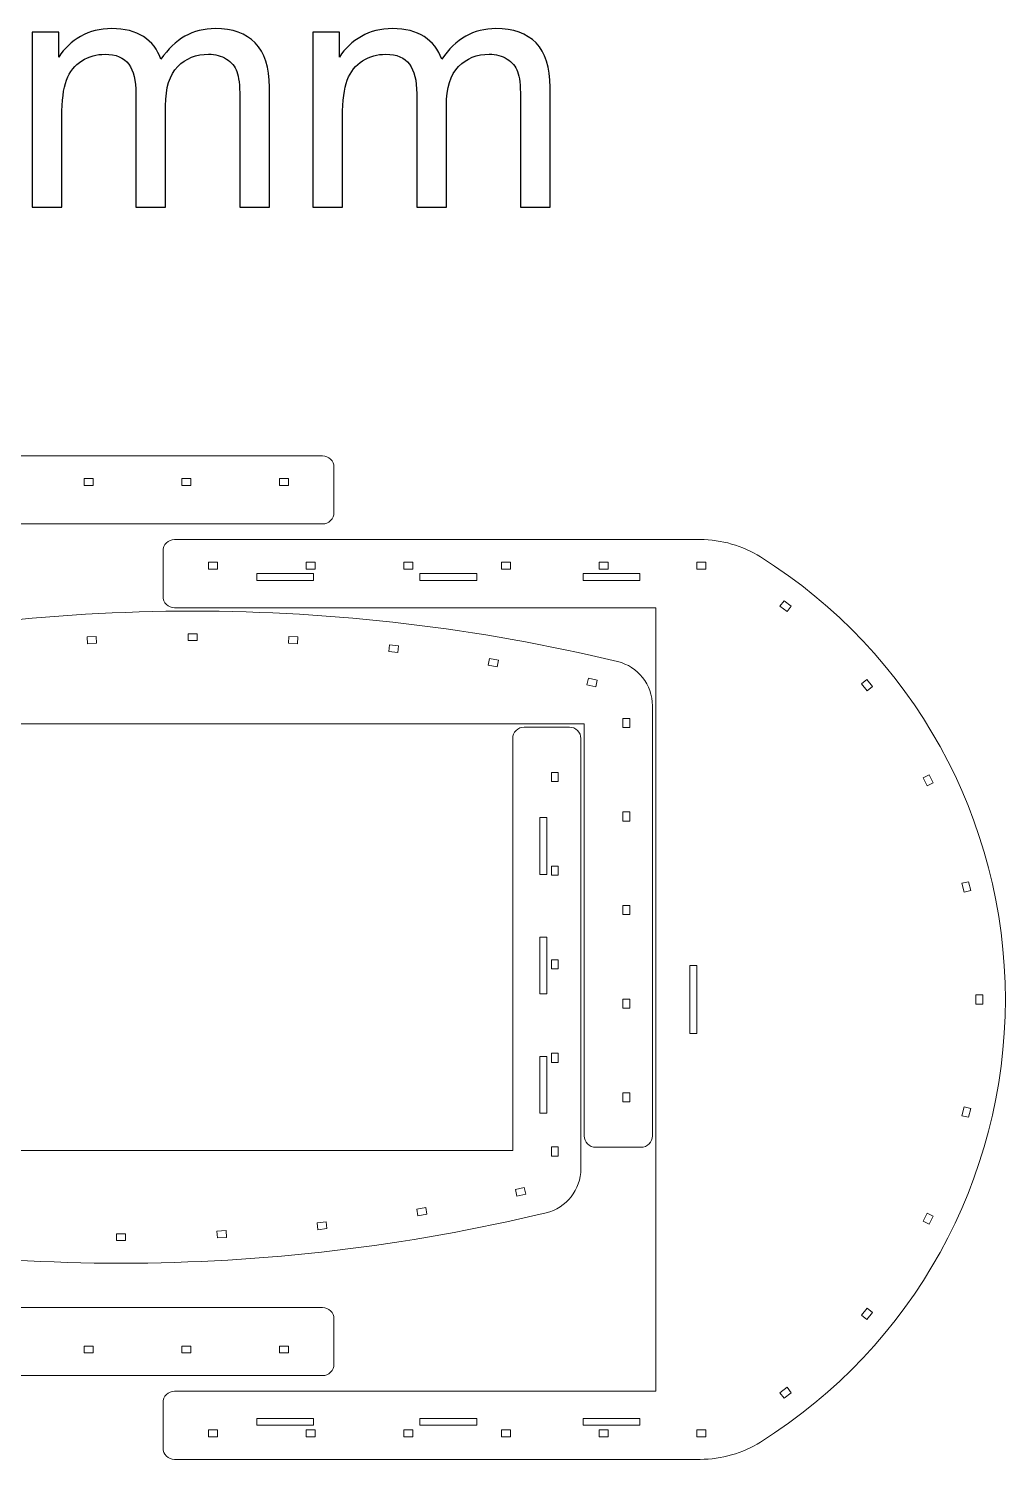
# Model space of a CAD drawing. Header units: millimetres. Extents: x -2923 to 2923, y -1165 to 1165.
# Drawn here: x 2063 to 2923, y -679 to 581 of the extents above; entities that cross this region are included whole.
import ezdxf

# ---------------------------------------------------------------- set-up
doc = ezdxf.new("R2010")
doc.units = ezdxf.units.MM
doc.header["$MEASUREMENT"] = 0
doc.layers.add('Camada 1', color=7, linetype='Continuous')

msp = doc.modelspace()

# ---------------------------------------------------------------- linework, layer by layer
at = {"layer": 'Camada 1', "color": 250}
for points in [[(2066.3474, 423.664), (2066.3474, 423.664), (2066.3474, 577.711), (2066.3474, 577.711), (2066.3474, 577.711), (2066.3474, 577.711), (2089.7958, 577.711), (2089.7958, 577.711), (2089.7958, 577.711), (2089.7958, 577.711), (2089.7958, 555.9445), (2089.7958, 555.9445), (2089.7958, 555.9445), (2094.5943, 563.4639), (2101.0253, 569.5486), (2109.0393, 574.0997), (2109.0393, 574.0997), (2117.0533, 578.7004), (2126.1556, 580.9759), (2136.3957, 580.9759), (2136.3957, 580.9759), (2147.7736, 580.9759), (2157.1233, 578.6014), (2164.3953, 573.9019), (2164.3953, 573.9019), (2171.6672, 569.1528), (2176.812, 562.5734), (2179.7802, 554.0647), (2179.7802, 554.0647), (2192.0485, 572.022), (2207.9281, 580.9759), (2227.5179, 580.9759), (2227.5179, 580.9759), (2242.8534, 580.9759), (2254.6765, 576.7711), (2262.8884, 568.3118), (2262.8884, 568.3118), (2271.1497, 559.8526), (2275.3051, 546.8422), (2275.3051, 529.2807), (2275.3051, 529.2807), (2275.3051, 529.2807), (2275.3051, 423.664), (2275.3051, 423.664), (2275.3051, 423.664), (2275.3051, 423.664), (2249.1854, 423.664), (2249.1854, 423.664), (2249.1854, 423.664), (2249.1854, 423.664), (2249.1854, 520.6236), (2249.1854, 520.6236), (2249.1854, 520.6236), (2249.1854, 531.0121), (2248.295, 538.5314), (2246.613, 543.132), (2246.613, 543.132), (2244.9311, 547.7327), (2241.864, 551.3934), (2237.3623, 554.2131), (2237.3623, 554.2131), (2232.9101, 557.0329), (2227.6663, 558.418), (2221.6806, 558.418), (2221.6806, 558.418), (2210.7974, 558.418), (2201.794, 554.8068), (2194.6209, 547.6337), (2194.6209, 547.6337), (2187.4479, 540.4112), (2183.8861, 528.8849), (2183.8861, 513.0548), (2183.8861, 513.0548), (2183.8861, 513.0548), (2183.8861, 423.664), (2183.8861, 423.664), (2183.8861, 423.664), (2183.8861, 423.664), (2157.7664, 423.664), (2157.7664, 423.664), (2157.7664, 423.664), (2157.7664, 423.664), (2157.7664, 523.6412), (2157.7664, 523.6412), (2157.7664, 523.6412), (2157.7664, 535.217), (2155.6392, 543.9235), (2151.3849, 549.7114), (2151.3849, 549.7114), (2147.1305, 555.4993), (2140.1554, 558.418), (2130.5089, 558.418), (2130.5089, 558.418), (2123.1875, 558.418), (2116.4102, 556.4887), (2110.1771, 552.6301), (2110.1771, 552.6301), (2103.944, 548.7715), (2099.4423, 543.132), (2096.6225, 535.6622), (2096.6225, 535.6622), (2093.8522, 528.2418), (2092.4671, 517.507), (2092.4671, 503.5072), (2092.4671, 503.5072), (2092.4671, 503.5072), (2092.4671, 423.664), (2092.4671, 423.664), (2092.4671, 423.664), (2092.4671, 423.664), (2066.3474, 423.664), (2066.3474, 423.664)], [(2313.5943, 423.664), (2313.5943, 423.664), (2313.5943, 577.711), (2313.5943, 577.711), (2313.5943, 577.711), (2313.5943, 577.711), (2337.0427, 577.711), (2337.0427, 577.711), (2337.0427, 577.711), (2337.0427, 577.711), (2337.0427, 555.9445), (2337.0427, 555.9445), (2337.0427, 555.9445), (2341.8412, 563.4639), (2348.2722, 569.5486), (2356.2862, 574.0997), (2356.2862, 574.0997), (2364.3002, 578.7004), (2373.4025, 580.9759), (2383.6426, 580.9759), (2383.6426, 580.9759), (2395.0205, 580.9759), (2404.3702, 578.6014), (2411.6422, 573.9019), (2411.6422, 573.9019), (2418.9141, 569.1528), (2424.0589, 562.5734), (2427.0271, 554.0647), (2427.0271, 554.0647), (2439.2954, 572.022), (2455.175, 580.9759), (2474.7648, 580.9759), (2474.7648, 580.9759), (2490.1003, 580.9759), (2501.9234, 576.7711), (2510.1353, 568.3118), (2510.1353, 568.3118), (2518.3966, 559.8526), (2522.552, 546.8422), (2522.552, 529.2807), (2522.552, 529.2807), (2522.552, 529.2807), (2522.552, 423.664), (2522.552, 423.664), (2522.552, 423.664), (2522.552, 423.664), (2496.4323, 423.664), (2496.4323, 423.664), (2496.4323, 423.664), (2496.4323, 423.664), (2496.4323, 520.6236), (2496.4323, 520.6236), (2496.4323, 520.6236), (2496.4323, 531.0121), (2495.5419, 538.5314), (2493.8599, 543.132), (2493.8599, 543.132), (2492.178, 547.7327), (2489.1109, 551.3934), (2484.6092, 554.2131), (2484.6092, 554.2131), (2480.157, 557.0329), (2474.9132, 558.418), (2468.9275, 558.418), (2468.9275, 558.418), (2458.0443, 558.418), (2449.0409, 554.8068), (2441.8678, 547.6337), (2441.8678, 547.6337), (2434.6948, 540.4112), (2431.133, 528.8849), (2431.133, 513.0548), (2431.133, 513.0548), (2431.133, 513.0548), (2431.133, 423.664), (2431.133, 423.664), (2431.133, 423.664), (2431.133, 423.664), (2405.0133, 423.664), (2405.0133, 423.664), (2405.0133, 423.664), (2405.0133, 423.664), (2405.0133, 523.6412), (2405.0133, 523.6412), (2405.0133, 523.6412), (2405.0133, 535.217), (2402.8861, 543.9235), (2398.6318, 549.7114), (2398.6318, 549.7114), (2394.3774, 555.4993), (2387.4023, 558.418), (2377.7558, 558.418), (2377.7558, 558.418), (2370.4344, 558.418), (2363.6571, 556.4887), (2357.424, 552.6301), (2357.424, 552.6301), (2351.1909, 548.7715), (2346.6892, 543.132), (2343.8694, 535.6622), (2343.8694, 535.6622), (2341.0991, 528.2418), (2339.714, 517.507), (2339.714, 503.5072), (2339.714, 503.5072), (2339.714, 503.5072), (2339.714, 423.664), (2339.714, 423.664), (2339.714, 423.664), (2339.714, 423.664), (2313.5943, 423.664), (2313.5943, 423.664)]]:
    msp.add_open_spline(points, degree=3, knots=[0, 0, 0, 0, 0.034482759, 0.034482759, 0.034482759, 0.034482759, 0.068965517, 0.068965517, 0.068965517, 0.068965517, 0.103448276, 0.103448276, 0.103448276, 0.103448276, 0.137931034, 0.137931034, 0.137931034, 0.137931034, 0.172413793, 0.172413793, 0.172413793, 0.172413793, 0.206896552, 0.206896552, 0.206896552, 0.206896552, 0.24137931, 0.24137931, 0.24137931, 0.24137931, 0.275862069, 0.275862069, 0.275862069, 0.275862069, 0.310344828, 0.310344828, 0.310344828, 0.310344828, 0.344827586, 0.344827586, 0.344827586, 0.344827586, 0.379310345, 0.379310345, 0.379310345, 0.379310345, 0.413793103, 0.413793103, 0.413793103, 0.413793103, 0.448275862, 0.448275862, 0.448275862, 0.448275862, 0.482758621, 0.482758621, 0.482758621, 0.482758621, 0.517241379, 0.517241379, 0.517241379, 0.517241379, 0.551724138, 0.551724138, 0.551724138, 0.551724138, 0.586206897, 0.586206897, 0.586206897, 0.586206897, 0.620689655, 0.620689655, 0.620689655, 0.620689655, 0.655172414, 0.655172414, 0.655172414, 0.655172414, 0.689655172, 0.689655172, 0.689655172, 0.689655172, 0.724137931, 0.724137931, 0.724137931, 0.724137931, 0.75862069, 0.75862069, 0.75862069, 0.75862069, 0.793103448, 0.793103448, 0.793103448, 0.793103448, 0.827586207, 0.827586207, 0.827586207, 0.827586207, 0.862068966, 0.862068966, 0.862068966, 0.862068966, 0.896551724, 0.896551724, 0.896551724, 0.896551724, 0.931034483, 0.931034483, 0.931034483, 0.931034483, 1, 1, 1, 1], dxfattribs=at)
at = {"layer": 'Camada 1', "color": 30, "lineweight": 9}
for points, knots in [([(1859.0436, -545.2437), (1851.5269, -545.2437), (1844.1623, -543.1257), (1837.7931, -539.132), (1837.7931, -539.132), (1721.1237, -465.9752), (1650.2891, -337.9502), (1650.2895, -200.2426), (1650.2895, -200.2426), (1650.2898, -62.5351), (1721.1251, 65.4895), (1837.794, 138.6451), (1837.794, 138.6451), (1844.1623, 142.6382), (1851.5269, 144.7562), (1859.0436, 144.7562), (1859.0436, 144.7562), (1859.0436, 144.7562), (2322.1724, 144.7562), (2322.1724, 144.7562), (2322.1724, 144.7562), (2324.8246, 144.7562), (2327.3681, 145.8098), (2329.2435, 147.6851), (2329.2435, 147.6851), (2331.1189, 149.5605), (2332.1724, 152.104), (2332.1724, 154.7562), (2332.1724, 154.7562), (2332.1724, 154.7562), (2332.1724, 194.7562), (2332.1724, 194.7562), (2332.1724, 194.7562), (2332.1724, 197.4084), (2331.1189, 199.9519), (2329.2435, 201.8273), (2329.2435, 201.8273), (2327.3681, 203.7026), (2324.8246, 204.7562), (2322.1724, 204.7562), (2322.1724, 204.7562), (2322.1724, 204.7562), (1859.0436, 204.7562), (1859.0436, 204.7562), (1859.0436, 204.7562), (1840.2519, 204.7562), (1821.8404, 199.4613), (1805.9197, 189.4784), (1805.9197, 189.4784), (1671.7504, 105.3495), (1590.2899, -41.8788), (1590.2895, -200.2425), (1590.2895, -200.2425), (1590.2891, -358.6062), (1671.7488, -505.835), (1805.9186, -589.9652), (1805.9186, -589.9652), (1821.8404, -599.9488), (1840.2519, -605.2437), (1859.0436, -605.2437), (1859.0436, -605.2437), (1859.0436, -605.2437), (2322.1724, -605.2437), (2322.1724, -605.2437), (2322.1724, -605.2437), (2324.8246, -605.2437), (2327.3681, -604.1901), (2329.2435, -602.3148), (2329.2435, -602.3148), (2331.1189, -600.4394), (2332.1724, -597.8959), (2332.1724, -595.2437), (2332.1724, -595.2437), (2332.1724, -595.2437), (2332.1724, -555.2437), (2332.1724, -555.2437), (2332.1724, -555.2437), (2332.1724, -552.5915), (2331.1189, -550.048), (2329.2435, -548.1726), (2329.2435, -548.1726), (2327.3681, -546.2973), (2324.8246, -545.2437), (2322.1724, -545.2437), (2322.1724, -545.2437), (2322.1724, -545.2437), (1859.0436, -545.2437), (1859.0436, -545.2437)], [0, 0, 0, 0, 0.043478261, 0.043478261, 0.043478261, 0.043478261, 0.086956522, 0.086956522, 0.086956522, 0.086956522, 0.130434783, 0.130434783, 0.130434783, 0.130434783, 0.173913043, 0.173913043, 0.173913043, 0.173913043, 0.217391304, 0.217391304, 0.217391304, 0.217391304, 0.260869565, 0.260869565, 0.260869565, 0.260869565, 0.304347826, 0.304347826, 0.304347826, 0.304347826, 0.347826087, 0.347826087, 0.347826087, 0.347826087, 0.391304348, 0.391304348, 0.391304348, 0.391304348, 0.434782609, 0.434782609, 0.434782609, 0.434782609, 0.47826087, 0.47826087, 0.47826087, 0.47826087, 0.52173913, 0.52173913, 0.52173913, 0.52173913, 0.565217391, 0.565217391, 0.565217391, 0.565217391, 0.608695652, 0.608695652, 0.608695652, 0.608695652, 0.652173913, 0.652173913, 0.652173913, 0.652173913, 0.695652174, 0.695652174, 0.695652174, 0.695652174, 0.739130435, 0.739130435, 0.739130435, 0.739130435, 0.782608696, 0.782608696, 0.782608696, 0.782608696, 0.826086957, 0.826086957, 0.826086957, 0.826086957, 0.869565217, 0.869565217, 0.869565217, 0.869565217, 0.913043478, 0.913043478, 0.913043478, 0.913043478, 1, 1, 1, 1]), ([(2112.1724, 178.7562), (2112.1724, 178.7562), (2112.1724, 184.7562), (2112.1724, 184.7562), (2112.1724, 184.7562), (2112.1724, 184.7562), (2120.1724, 184.7562), (2120.1724, 184.7562), (2120.1724, 184.7562), (2120.1724, 184.7562), (2120.1724, 178.7562), (2120.1724, 178.7562), (2120.1724, 178.7562), (2120.1724, 178.7562), (2112.1724, 178.7562), (2112.1724, 178.7562)], [0, 0, 0, 0, 0.2, 0.2, 0.2, 0.2, 0.4, 0.4, 0.4, 0.4, 0.6, 0.6, 0.6, 0.6, 1, 1, 1, 1]), ([(2198.1724, 178.7562), (2198.1724, 178.7562), (2198.1724, 184.7562), (2198.1724, 184.7562), (2198.1724, 184.7562), (2198.1724, 184.7562), (2206.1724, 184.7562), (2206.1724, 184.7562), (2206.1724, 184.7562), (2206.1724, 184.7562), (2206.1724, 178.7562), (2206.1724, 178.7562), (2206.1724, 178.7562), (2206.1724, 178.7562), (2198.1724, 178.7562), (2198.1724, 178.7562)], [0, 0, 0, 0, 0.2, 0.2, 0.2, 0.2, 0.4, 0.4, 0.4, 0.4, 0.6, 0.6, 0.6, 0.6, 1, 1, 1, 1]), ([(2284.1724, 178.7562), (2284.1724, 178.7562), (2284.1724, 184.7562), (2284.1724, 184.7562), (2284.1724, 184.7562), (2284.1724, 184.7562), (2292.1724, 184.7562), (2292.1724, 184.7562), (2292.1724, 184.7562), (2292.1724, 184.7562), (2292.1724, 178.7562), (2292.1724, 178.7562), (2292.1724, 178.7562), (2292.1724, 178.7562), (2284.1724, 178.7562), (2284.1724, 178.7562)], [0, 0, 0, 0, 0.2, 0.2, 0.2, 0.2, 0.4, 0.4, 0.4, 0.4, 0.6, 0.6, 0.6, 0.6, 1, 1, 1, 1]), ([(2191.5993, -679.0087), (2191.5993, -679.0087), (2654.7281, -679.0087), (2654.7281, -679.0087), (2654.7281, -679.0087), (2673.5198, -679.0087), (2691.9313, -673.7138), (2707.852, -663.7309), (2707.852, -663.7309), (2842.0213, -579.602), (2923.4818, -432.3737), (2923.4822, -274.01), (2923.4822, -274.01), (2923.4826, -115.6463), (2842.0229, 31.5825), (2707.853, 115.7127), (2707.853, 115.7127), (2691.9313, 125.6963), (2673.5198, 130.9912), (2654.7281, 130.9912), (2654.7281, 130.9912), (2654.7281, 130.9912), (2191.5993, 130.9912), (2191.5993, 130.9912), (2191.5993, 130.9912), (2188.9471, 130.9912), (2186.4036, 129.9376), (2184.5282, 128.0623), (2184.5282, 128.0623), (2182.6528, 126.1869), (2181.5993, 123.6434), (2181.5993, 120.9912), (2181.5993, 120.9912), (2181.5993, 120.9912), (2181.5993, 80.9912), (2181.5993, 80.9912), (2181.5993, 80.9912), (2181.5993, 78.339), (2182.6528, 75.7955), (2184.5282, 73.9201), (2184.5282, 73.9201), (2186.4036, 72.0448), (2188.9471, 70.9912), (2191.5993, 70.9912), (2191.5993, 70.9912), (2191.5993, 70.9912), (2615.5992, 70.9912), (2615.5992, 70.9912), (2615.5992, 70.9912), (2615.5992, 70.9912), (2615.5992, -619.0087), (2615.5992, -619.0087), (2615.5992, -619.0087), (2615.5992, -619.0087), (2191.5993, -619.0087), (2191.5993, -619.0087), (2191.5993, -619.0087), (2188.9471, -619.0087), (2186.4036, -620.0623), (2184.5282, -621.9376), (2184.5282, -621.9376), (2182.6528, -623.813), (2181.5993, -626.3565), (2181.5993, -629.0087), (2181.5993, -629.0087), (2181.5993, -629.0087), (2181.5993, -669.0087), (2181.5993, -669.0087), (2181.5993, -669.0087), (2181.5993, -671.6609), (2182.6528, -674.2044), (2184.5282, -676.0798), (2184.5282, -676.0798), (2186.4036, -677.9551), (2188.9471, -679.0087), (2191.5993, -679.0087)], [0, 0, 0, 0, 0.05, 0.05, 0.05, 0.05, 0.1, 0.1, 0.1, 0.1, 0.15, 0.15, 0.15, 0.15, 0.2, 0.2, 0.2, 0.2, 0.25, 0.25, 0.25, 0.25, 0.3, 0.3, 0.3, 0.3, 0.35, 0.35, 0.35, 0.35, 0.4, 0.4, 0.4, 0.4, 0.45, 0.45, 0.45, 0.45, 0.5, 0.5, 0.5, 0.5, 0.55, 0.55, 0.55, 0.55, 0.6, 0.6, 0.6, 0.6, 0.65, 0.65, 0.65, 0.65, 0.7, 0.7, 0.7, 0.7, 0.75, 0.75, 0.75, 0.75, 0.8, 0.8, 0.8, 0.8, 0.85, 0.85, 0.85, 0.85, 0.9, 0.9, 0.9, 0.9, 1, 1, 1, 1]), ([(2229.5993, 104.9912), (2229.5993, 104.9912), (2221.5993, 104.9912), (2221.5993, 104.9912), (2221.5993, 104.9912), (2221.5993, 104.9912), (2221.5993, 110.9912), (2221.5993, 110.9912), (2221.5993, 110.9912), (2221.5993, 110.9912), (2229.5993, 110.9912), (2229.5993, 110.9912), (2229.5993, 110.9912), (2229.5993, 110.9912), (2229.5993, 104.9912), (2229.5993, 104.9912)], [0, 0, 0, 0, 0.2, 0.2, 0.2, 0.2, 0.4, 0.4, 0.4, 0.4, 0.6, 0.6, 0.6, 0.6, 1, 1, 1, 1]), ([(2314.2376, 94.9912), (2314.2376, 94.9912), (2264.2376, 94.9912), (2264.2376, 94.9912), (2264.2376, 94.9912), (2264.2376, 94.9912), (2264.2376, 100.9912), (2264.2376, 100.9912), (2264.2376, 100.9912), (2264.2376, 100.9912), (2314.2376, 100.9912), (2314.2376, 100.9912), (2314.2376, 100.9912), (2314.2376, 100.9912), (2314.2376, 94.9912), (2314.2376, 94.9912)], [0, 0, 0, 0, 0.2, 0.2, 0.2, 0.2, 0.4, 0.4, 0.4, 0.4, 0.6, 0.6, 0.6, 0.6, 1, 1, 1, 1]), ([(2315.5993, 104.9912), (2315.5993, 104.9912), (2307.5993, 104.9912), (2307.5993, 104.9912), (2307.5993, 104.9912), (2307.5993, 104.9912), (2307.5993, 110.9912), (2307.5993, 110.9912), (2307.5993, 110.9912), (2307.5993, 110.9912), (2315.5993, 110.9912), (2315.5993, 110.9912), (2315.5993, 110.9912), (2315.5993, 110.9912), (2315.5993, 104.9912), (2315.5993, 104.9912)], [0, 0, 0, 0, 0.2, 0.2, 0.2, 0.2, 0.4, 0.4, 0.4, 0.4, 0.6, 0.6, 0.6, 0.6, 1, 1, 1, 1]), ([(2401.5993, 104.9912), (2401.5993, 104.9912), (2393.5993, 104.9912), (2393.5993, 104.9912), (2393.5993, 104.9912), (2393.5993, 104.9912), (2393.5993, 110.9912), (2393.5993, 110.9912), (2393.5993, 110.9912), (2393.5993, 110.9912), (2401.5993, 110.9912), (2401.5993, 110.9912), (2401.5993, 110.9912), (2401.5993, 110.9912), (2401.5993, 104.9912), (2401.5993, 104.9912)], [0, 0, 0, 0, 0.2, 0.2, 0.2, 0.2, 0.4, 0.4, 0.4, 0.4, 0.6, 0.6, 0.6, 0.6, 1, 1, 1, 1]), ([(2457.9184, 94.9912), (2457.9184, 94.9912), (2407.9184, 94.9912), (2407.9184, 94.9912), (2407.9184, 94.9912), (2407.9184, 94.9912), (2407.9184, 100.9912), (2407.9184, 100.9912), (2407.9184, 100.9912), (2407.9184, 100.9912), (2457.9184, 100.9912), (2457.9184, 100.9912), (2457.9184, 100.9912), (2457.9184, 100.9912), (2457.9184, 94.9912), (2457.9184, 94.9912)], [0, 0, 0, 0, 0.2, 0.2, 0.2, 0.2, 0.4, 0.4, 0.4, 0.4, 0.6, 0.6, 0.6, 0.6, 1, 1, 1, 1]), ([(2487.5993, 104.9912), (2487.5993, 104.9912), (2479.5993, 104.9912), (2479.5993, 104.9912), (2479.5993, 104.9912), (2479.5993, 104.9912), (2479.5993, 110.9912), (2479.5993, 110.9912), (2479.5993, 110.9912), (2479.5993, 110.9912), (2487.5993, 110.9912), (2487.5993, 110.9912), (2487.5993, 110.9912), (2487.5993, 110.9912), (2487.5993, 104.9912), (2487.5993, 104.9912)], [0, 0, 0, 0, 0.2, 0.2, 0.2, 0.2, 0.4, 0.4, 0.4, 0.4, 0.6, 0.6, 0.6, 0.6, 1, 1, 1, 1]), ([(2601.5992, 94.9912), (2601.5992, 94.9912), (2551.5993, 94.9912), (2551.5993, 94.9912), (2551.5993, 94.9912), (2551.5993, 94.9912), (2551.5993, 100.9912), (2551.5993, 100.9912), (2551.5993, 100.9912), (2551.5993, 100.9912), (2601.5992, 100.9912), (2601.5992, 100.9912), (2601.5992, 100.9912), (2601.5992, 100.9912), (2601.5992, 94.9912), (2601.5992, 94.9912)], [0, 0, 0, 0, 0.2, 0.2, 0.2, 0.2, 0.4, 0.4, 0.4, 0.4, 0.6, 0.6, 0.6, 0.6, 1, 1, 1, 1]), ([(2573.5993, 104.9912), (2573.5993, 104.9912), (2565.5993, 104.9912), (2565.5993, 104.9912), (2565.5993, 104.9912), (2565.5993, 104.9912), (2565.5993, 110.9912), (2565.5993, 110.9912), (2565.5993, 110.9912), (2565.5993, 110.9912), (2573.5993, 110.9912), (2573.5993, 110.9912), (2573.5993, 110.9912), (2573.5993, 110.9912), (2573.5993, 104.9912), (2573.5993, 104.9912)], [0, 0, 0, 0, 0.2, 0.2, 0.2, 0.2, 0.4, 0.4, 0.4, 0.4, 0.6, 0.6, 0.6, 0.6, 1, 1, 1, 1]), ([(2659.5992, 104.9912), (2659.5992, 104.9912), (2651.5992, 104.9912), (2651.5992, 104.9912), (2651.5992, 104.9912), (2651.5992, 104.9912), (2651.5992, 110.9912), (2651.5992, 110.9912), (2651.5992, 110.9912), (2651.5992, 110.9912), (2659.5992, 110.9912), (2659.5992, 110.9912), (2659.5992, 110.9912), (2659.5992, 110.9912), (2659.5992, 104.9912), (2659.5992, 104.9912)], [0, 0, 0, 0, 0.2, 0.2, 0.2, 0.2, 0.4, 0.4, 0.4, 0.4, 0.6, 0.6, 0.6, 0.6, 1, 1, 1, 1]), ([(2581.9582, 23.5797), (2335.898, 82.7951), (2079.3004, 82.7951), (1833.2402, 23.5797), (1833.2402, 23.5797), (1815.2672, 19.2544), (1802.5993, 3.1763), (1802.5992, -15.31), (1802.5992, -15.31), (1802.5992, -15.31), (1802.5992, -394.115), (1802.5992, -394.115), (1802.5992, -394.115), (1802.5992, -396.7672), (1803.6528, -399.3107), (1805.5281, -401.1861), (1805.5281, -401.1861), (1807.4035, -403.0615), (1809.947, -404.115), (1812.5992, -404.115), (1812.5992, -404.115), (1812.5992, -404.115), (1852.5992, -404.115), (1852.5992, -404.115), (1852.5992, -404.115), (1855.2514, -404.115), (1857.7949, -403.0615), (1859.6703, -401.1861), (1859.6703, -401.1861), (1861.5456, -399.3107), (1862.5992, -396.7672), (1862.5992, -394.115), (1862.5992, -394.115), (1862.5992, -394.115), (1862.5992, -31.1507), (1862.5992, -31.1507), (1862.5992, -31.1507), (1862.5992, -31.1507), (2552.5992, -31.1507), (2552.5992, -31.1507), (2552.5992, -31.1507), (2552.5992, -31.1507), (2552.5992, -394.115), (2552.5992, -394.115), (2552.5992, -394.115), (2552.5992, -396.7672), (2553.6528, -399.3107), (2555.5281, -401.1861), (2555.5281, -401.1861), (2557.4035, -403.0615), (2559.947, -404.115), (2562.5992, -404.115), (2562.5992, -404.115), (2562.5992, -404.115), (2602.5992, -404.115), (2602.5992, -404.115), (2602.5992, -404.115), (2605.2514, -404.115), (2607.7949, -403.0615), (2609.6703, -401.1861), (2609.6703, -401.1861), (2611.5456, -399.3107), (2612.5992, -396.7672), (2612.5992, -394.115), (2612.5992, -394.115), (2612.5992, -394.115), (2612.5992, -15.31), (2612.5992, -15.31), (2612.5992, -15.31), (2612.5992, 3.1762), (2599.9313, 19.2544), (2581.9582, 23.5797)], [0, 0, 0, 0, 0.052631579, 0.052631579, 0.052631579, 0.052631579, 0.105263158, 0.105263158, 0.105263158, 0.105263158, 0.157894737, 0.157894737, 0.157894737, 0.157894737, 0.210526316, 0.210526316, 0.210526316, 0.210526316, 0.263157895, 0.263157895, 0.263157895, 0.263157895, 0.315789474, 0.315789474, 0.315789474, 0.315789474, 0.368421053, 0.368421053, 0.368421053, 0.368421053, 0.421052632, 0.421052632, 0.421052632, 0.421052632, 0.473684211, 0.473684211, 0.473684211, 0.473684211, 0.526315789, 0.526315789, 0.526315789, 0.526315789, 0.578947368, 0.578947368, 0.578947368, 0.578947368, 0.631578947, 0.631578947, 0.631578947, 0.631578947, 0.684210526, 0.684210526, 0.684210526, 0.684210526, 0.736842105, 0.736842105, 0.736842105, 0.736842105, 0.789473684, 0.789473684, 0.789473684, 0.789473684, 0.842105263, 0.842105263, 0.842105263, 0.842105263, 0.894736842, 0.894736842, 0.894736842, 0.894736842, 1, 1, 1, 1]), ([(2731.2888, 67.5342), (2731.2888, 67.5342), (2724.9481, 72.4123), (2724.9481, 72.4123), (2724.9481, 72.4123), (2724.9481, 72.4123), (2728.6067, 77.1678), (2728.6067, 77.1678), (2728.6067, 77.1678), (2728.6067, 77.1678), (2734.9474, 72.2897), (2734.9474, 72.2897), (2734.9474, 72.2897), (2734.9474, 72.2897), (2731.2888, 67.5342), (2731.2888, 67.5342)], [0, 0, 0, 0, 0.2, 0.2, 0.2, 0.2, 0.4, 0.4, 0.4, 0.4, 0.6, 0.6, 0.6, 0.6, 1, 1, 1, 1]), ([(2123.0904, 39.726), (2123.0904, 39.726), (2115.1031, 39.2762), (2115.1031, 39.2762), (2115.1031, 39.2762), (2115.1031, 39.2762), (2114.7657, 45.2667), (2114.7657, 45.2667), (2114.7657, 45.2667), (2114.7657, 45.2667), (2122.753, 45.7165), (2122.753, 45.7165), (2122.753, 45.7165), (2122.753, 45.7165), (2123.0904, 39.726), (2123.0904, 39.726)], [0, 0, 0, 0, 0.2, 0.2, 0.2, 0.2, 0.4, 0.4, 0.4, 0.4, 0.6, 0.6, 0.6, 0.6, 1, 1, 1, 1]), ([(2203.5992, 41.9912), (2203.5992, 41.9912), (2203.5992, 47.9912), (2203.5992, 47.9912), (2203.5992, 47.9912), (2203.5992, 47.9912), (2211.5992, 47.9912), (2211.5992, 47.9912), (2211.5992, 47.9912), (2211.5992, 47.9912), (2211.5992, 41.9912), (2211.5992, 41.9912), (2211.5992, 41.9912), (2211.5992, 41.9912), (2203.5992, 41.9912), (2203.5992, 41.9912)], [0, 0, 0, 0, 0.2, 0.2, 0.2, 0.2, 0.4, 0.4, 0.4, 0.4, 0.6, 0.6, 0.6, 0.6, 1, 1, 1, 1]), ([(2292.108, 39.726), (2292.108, 39.726), (2292.4454, 45.7165), (2292.4454, 45.7165), (2292.4454, 45.7165), (2292.4454, 45.7165), (2300.4327, 45.2667), (2300.4327, 45.2667), (2300.4327, 45.2667), (2300.4327, 45.2667), (2300.0953, 39.2762), (2300.0953, 39.2762), (2300.0953, 39.2762), (2300.0953, 39.2762), (2292.108, 39.726), (2292.108, 39.726)], [0, 0, 0, 0, 0.2, 0.2, 0.2, 0.2, 0.4, 0.4, 0.4, 0.4, 0.6, 0.6, 0.6, 0.6, 1, 1, 1, 1]), ([(2380.3494, 32.4878), (2380.3494, 32.4878), (2381.0231, 38.4498), (2381.0231, 38.4498), (2381.0231, 38.4498), (2381.0231, 38.4498), (2388.9725, 37.5516), (2388.9725, 37.5516), (2388.9725, 37.5516), (2388.9725, 37.5516), (2388.2988, 31.5895), (2388.2988, 31.5895), (2388.2988, 31.5895), (2388.2988, 31.5895), (2380.3494, 32.4878), (2380.3494, 32.4878)], [0, 0, 0, 0, 0.2, 0.2, 0.2, 0.2, 0.4, 0.4, 0.4, 0.4, 0.6, 0.6, 0.6, 0.6, 1, 1, 1, 1]), ([(2468.0442, 20.2993), (2468.0442, 20.2993), (2469.0521, 26.2141), (2469.0521, 26.2141), (2469.0521, 26.2141), (2469.0521, 26.2141), (2476.9384, 24.8703), (2476.9384, 24.8703), (2476.9384, 24.8703), (2476.9384, 24.8703), (2475.9306, 18.9555), (2475.9306, 18.9555), (2475.9306, 18.9555), (2475.9306, 18.9555), (2468.0442, 20.2993), (2468.0442, 20.2993)], [0, 0, 0, 0, 0.2, 0.2, 0.2, 0.2, 0.4, 0.4, 0.4, 0.4, 0.6, 0.6, 0.6, 0.6, 1, 1, 1, 1]), ([(2554.915, 3.1993), (2554.915, 3.1993), (2556.2538, 9.048), (2556.2538, 9.048), (2556.2538, 9.048), (2556.2538, 9.048), (2564.0521, 7.2629), (2564.0521, 7.2629), (2564.0521, 7.2629), (2564.0521, 7.2629), (2562.7133, 1.4142), (2562.7133, 1.4142), (2562.7133, 1.4142), (2562.7133, 1.4142), (2554.915, 3.1993), (2554.915, 3.1993)], [0, 0, 0, 0, 0.2, 0.2, 0.2, 0.2, 0.4, 0.4, 0.4, 0.4, 0.6, 0.6, 0.6, 0.6, 1, 1, 1, 1]), ([(2801.7635, -2.0938), (2801.7635, -2.0938), (2796.6943, 4.095), (2796.6943, 4.095), (2796.6943, 4.095), (2796.6943, 4.095), (2801.3359, 7.897), (2801.3359, 7.897), (2801.3359, 7.897), (2801.3359, 7.897), (2806.4052, 1.7081), (2806.4052, 1.7081), (2806.4052, 1.7081), (2806.4052, 1.7081), (2801.7635, -2.0938), (2801.7635, -2.0938)], [0, 0, 0, 0, 0.2, 0.2, 0.2, 0.2, 0.4, 0.4, 0.4, 0.4, 0.6, 0.6, 0.6, 0.6, 1, 1, 1, 1]), ([(2489.5992, -407.115), (2489.5992, -407.115), (1799.5992, -407.115), (1799.5992, -407.115), (1799.5992, -407.115), (1799.5992, -407.115), (1799.5992, -44.1507), (1799.5992, -44.1507), (1799.5992, -44.1507), (1799.5992, -41.4985), (1798.5456, -38.955), (1796.6703, -37.0796), (1796.6703, -37.0796), (1794.7949, -35.2042), (1792.2514, -34.1507), (1789.5992, -34.1507), (1789.5992, -34.1507), (1789.5992, -34.1507), (1749.5992, -34.1507), (1749.5992, -34.1507), (1749.5992, -34.1507), (1746.947, -34.1507), (1744.4035, -35.2042), (1742.5281, -37.0796), (1742.5281, -37.0796), (1740.6528, -38.955), (1739.5992, -41.4985), (1739.5992, -44.1507), (1739.5992, -44.1507), (1739.5992, -44.1507), (1739.5992, -422.9557), (1739.5992, -422.9557), (1739.5992, -422.9557), (1739.5992, -441.4419), (1752.2671, -457.5201), (1770.2402, -461.8454), (1770.2402, -461.8454), (2016.3004, -521.0608), (2272.898, -521.0608), (2518.9582, -461.8454), (2518.9582, -461.8454), (2536.9312, -457.5201), (2549.5991, -441.442), (2549.5992, -422.9557), (2549.5992, -422.9557), (2549.5992, -422.9557), (2549.5992, -44.1507), (2549.5992, -44.1507), (2549.5992, -44.1507), (2549.5992, -41.4985), (2548.5456, -38.955), (2546.6703, -37.0796), (2546.6703, -37.0796), (2544.7949, -35.2042), (2542.2514, -34.1507), (2539.5992, -34.1507), (2539.5992, -34.1507), (2539.5992, -34.1507), (2499.5992, -34.1507), (2499.5992, -34.1507), (2499.5992, -34.1507), (2496.947, -34.1507), (2494.4035, -35.2042), (2492.5281, -37.0796), (2492.5281, -37.0796), (2490.6528, -38.955), (2489.5992, -41.4985), (2489.5992, -44.1507), (2489.5992, -44.1507), (2489.5992, -44.1507), (2489.5992, -407.115), (2489.5992, -407.115)], [0, 0, 0, 0, 0.052631579, 0.052631579, 0.052631579, 0.052631579, 0.105263158, 0.105263158, 0.105263158, 0.105263158, 0.157894737, 0.157894737, 0.157894737, 0.157894737, 0.210526316, 0.210526316, 0.210526316, 0.210526316, 0.263157895, 0.263157895, 0.263157895, 0.263157895, 0.315789474, 0.315789474, 0.315789474, 0.315789474, 0.368421053, 0.368421053, 0.368421053, 0.368421053, 0.421052632, 0.421052632, 0.421052632, 0.421052632, 0.473684211, 0.473684211, 0.473684211, 0.473684211, 0.526315789, 0.526315789, 0.526315789, 0.526315789, 0.578947368, 0.578947368, 0.578947368, 0.578947368, 0.631578947, 0.631578947, 0.631578947, 0.631578947, 0.684210526, 0.684210526, 0.684210526, 0.684210526, 0.736842105, 0.736842105, 0.736842105, 0.736842105, 0.789473684, 0.789473684, 0.789473684, 0.789473684, 0.842105263, 0.842105263, 0.842105263, 0.842105263, 0.894736842, 0.894736842, 0.894736842, 0.894736842, 1, 1, 1, 1]), ([(2586.5992, -26.4203), (2586.5992, -26.4203), (2592.5992, -26.4203), (2592.5992, -26.4203), (2592.5992, -26.4203), (2592.5992, -26.4203), (2592.5992, -34.4203), (2592.5992, -34.4203), (2592.5992, -34.4203), (2592.5992, -34.4203), (2586.5992, -34.4203), (2586.5992, -34.4203), (2586.5992, -34.4203), (2586.5992, -34.4203), (2586.5992, -26.4203), (2586.5992, -26.4203)], [0, 0, 0, 0, 0.2, 0.2, 0.2, 0.2, 0.4, 0.4, 0.4, 0.4, 0.6, 0.6, 0.6, 0.6, 1, 1, 1, 1]), ([(2529.5992, -82.1507), (2529.5992, -82.1507), (2523.5992, -82.1507), (2523.5992, -82.1507), (2523.5992, -82.1507), (2523.5992, -82.1507), (2523.5992, -74.1507), (2523.5992, -74.1507), (2523.5992, -74.1507), (2523.5992, -74.1507), (2529.5992, -74.1507), (2529.5992, -74.1507), (2529.5992, -74.1507), (2529.5992, -74.1507), (2529.5992, -82.1507), (2529.5992, -82.1507)], [0, 0, 0, 0, 0.2, 0.2, 0.2, 0.2, 0.4, 0.4, 0.4, 0.4, 0.6, 0.6, 0.6, 0.6, 1, 1, 1, 1]), ([(2854.6128, -85.8895), (2854.6128, -85.8895), (2851.079, -78.7123), (2851.079, -78.7123), (2851.079, -78.7123), (2851.079, -78.7123), (2856.4619, -76.0619), (2856.4619, -76.0619), (2856.4619, -76.0619), (2856.4619, -76.0619), (2859.9957, -83.2391), (2859.9957, -83.2391), (2859.9957, -83.2391), (2859.9957, -83.2391), (2854.6128, -85.8895), (2854.6128, -85.8895)], [0, 0, 0, 0, 0.2, 0.2, 0.2, 0.2, 0.4, 0.4, 0.4, 0.4, 0.6, 0.6, 0.6, 0.6, 1, 1, 1, 1]), ([(2586.5992, -108.844), (2586.5992, -108.844), (2592.5992, -108.844), (2592.5992, -108.844), (2592.5992, -108.844), (2592.5992, -108.844), (2592.5992, -116.844), (2592.5992, -116.844), (2592.5992, -116.844), (2592.5992, -116.844), (2586.5992, -116.844), (2586.5992, -116.844), (2586.5992, -116.844), (2586.5992, -116.844), (2586.5992, -108.844), (2586.5992, -108.844)], [0, 0, 0, 0, 0.2, 0.2, 0.2, 0.2, 0.4, 0.4, 0.4, 0.4, 0.6, 0.6, 0.6, 0.6, 1, 1, 1, 1]), ([(2513.5992, -163.8827), (2513.5992, -163.8827), (2513.5992, -113.8827), (2513.5992, -113.8827), (2513.5992, -113.8827), (2513.5992, -113.8827), (2519.5992, -113.8827), (2519.5992, -113.8827), (2519.5992, -113.8827), (2519.5992, -113.8827), (2519.5992, -163.8827), (2519.5992, -163.8827), (2519.5992, -163.8827), (2519.5992, -163.8827), (2513.5992, -163.8827), (2513.5992, -163.8827)], [0, 0, 0, 0, 0.2, 0.2, 0.2, 0.2, 0.4, 0.4, 0.4, 0.4, 0.6, 0.6, 0.6, 0.6, 1, 1, 1, 1]), ([(2523.5992, -164.5743), (2523.5992, -164.5743), (2523.5992, -156.5743), (2523.5992, -156.5743), (2523.5992, -156.5743), (2523.5992, -156.5743), (2529.5992, -156.5743), (2529.5992, -156.5743), (2529.5992, -156.5743), (2529.5992, -156.5743), (2529.5992, -164.5743), (2529.5992, -164.5743), (2529.5992, -164.5743), (2529.5992, -164.5743), (2523.5992, -164.5743), (2523.5992, -164.5743)], [0, 0, 0, 0, 0.2, 0.2, 0.2, 0.2, 0.4, 0.4, 0.4, 0.4, 0.6, 0.6, 0.6, 0.6, 1, 1, 1, 1]), ([(2887.083, -179.4867), (2887.083, -179.4867), (2885.2688, -171.6951), (2885.2688, -171.6951), (2885.2688, -171.6951), (2885.2688, -171.6951), (2891.1125, -170.3345), (2891.1125, -170.3345), (2891.1125, -170.3345), (2891.1125, -170.3345), (2892.9266, -178.1261), (2892.9266, -178.1261), (2892.9266, -178.1261), (2892.9266, -178.1261), (2887.083, -179.4867), (2887.083, -179.4867)], [0, 0, 0, 0, 0.2, 0.2, 0.2, 0.2, 0.4, 0.4, 0.4, 0.4, 0.6, 0.6, 0.6, 0.6, 1, 1, 1, 1]), ([(2586.5992, -191.2677), (2586.5992, -191.2677), (2592.5992, -191.2677), (2592.5992, -191.2677), (2592.5992, -191.2677), (2592.5992, -191.2677), (2592.5992, -199.2677), (2592.5992, -199.2677), (2592.5992, -199.2677), (2592.5992, -199.2677), (2586.5992, -199.2677), (2586.5992, -199.2677), (2586.5992, -199.2677), (2586.5992, -199.2677), (2586.5992, -191.2677), (2586.5992, -191.2677)], [0, 0, 0, 0, 0.2, 0.2, 0.2, 0.2, 0.4, 0.4, 0.4, 0.4, 0.6, 0.6, 0.6, 0.6, 1, 1, 1, 1]), ([(2513.5992, -269.0167), (2513.5992, -269.0167), (2513.5992, -219.0167), (2513.5992, -219.0167), (2513.5992, -219.0167), (2513.5992, -219.0167), (2519.5992, -219.0167), (2519.5992, -219.0167), (2519.5992, -219.0167), (2519.5992, -219.0167), (2519.5992, -269.0167), (2519.5992, -269.0167), (2519.5992, -269.0167), (2519.5992, -269.0167), (2513.5992, -269.0167), (2513.5992, -269.0167)], [0, 0, 0, 0, 0.2, 0.2, 0.2, 0.2, 0.4, 0.4, 0.4, 0.4, 0.6, 0.6, 0.6, 0.6, 1, 1, 1, 1]), ([(2523.5992, -246.998), (2523.5992, -246.998), (2523.5992, -238.998), (2523.5992, -238.998), (2523.5992, -238.998), (2523.5992, -238.998), (2529.5992, -238.998), (2529.5992, -238.998), (2529.5992, -238.998), (2529.5992, -238.998), (2529.5992, -246.998), (2529.5992, -246.998), (2529.5992, -246.998), (2529.5992, -246.998), (2523.5992, -246.998), (2523.5992, -246.998)], [0, 0, 0, 0, 0.2, 0.2, 0.2, 0.2, 0.4, 0.4, 0.4, 0.4, 0.6, 0.6, 0.6, 0.6, 1, 1, 1, 1]), ([(2651.5992, -304.0087), (2651.5992, -304.0087), (2645.5992, -304.0087), (2645.5992, -304.0087), (2645.5992, -304.0087), (2645.5992, -304.0087), (2645.5992, -244.0088), (2645.5992, -244.0088), (2645.5992, -244.0088), (2645.5992, -244.0088), (2651.5992, -244.0088), (2651.5992, -244.0088), (2651.5992, -244.0088), (2651.5992, -244.0088), (2651.5992, -304.0087), (2651.5992, -304.0087)], [0, 0, 0, 0, 0.2, 0.2, 0.2, 0.2, 0.4, 0.4, 0.4, 0.4, 0.6, 0.6, 0.6, 0.6, 1, 1, 1, 1]), ([(2586.5992, -273.6914), (2586.5992, -273.6914), (2592.5992, -273.6914), (2592.5992, -273.6914), (2592.5992, -273.6914), (2592.5992, -273.6914), (2592.5992, -281.6914), (2592.5992, -281.6914), (2592.5992, -281.6914), (2592.5992, -281.6914), (2586.5992, -281.6914), (2586.5992, -281.6914), (2586.5992, -281.6914), (2586.5992, -281.6914), (2586.5992, -273.6914), (2586.5992, -273.6914)], [0, 0, 0, 0, 0.2, 0.2, 0.2, 0.2, 0.4, 0.4, 0.4, 0.4, 0.6, 0.6, 0.6, 0.6, 1, 1, 1, 1]), ([(2897.4822, -278.0088), (2897.4822, -278.0088), (2897.4822, -270.0088), (2897.4822, -270.0088), (2897.4822, -270.0088), (2897.4822, -270.0088), (2903.4822, -270.0088), (2903.4822, -270.0088), (2903.4822, -270.0088), (2903.4822, -270.0088), (2903.4822, -278.0088), (2903.4822, -278.0088), (2903.4822, -278.0088), (2903.4822, -278.0088), (2897.4822, -278.0088), (2897.4822, -278.0088)], [0, 0, 0, 0, 0.2, 0.2, 0.2, 0.2, 0.4, 0.4, 0.4, 0.4, 0.6, 0.6, 0.6, 0.6, 1, 1, 1, 1]), ([(2513.5992, -374.1507), (2513.5992, -374.1507), (2513.5992, -324.1507), (2513.5992, -324.1507), (2513.5992, -324.1507), (2513.5992, -324.1507), (2519.5992, -324.1507), (2519.5992, -324.1507), (2519.5992, -324.1507), (2519.5992, -324.1507), (2519.5992, -374.1507), (2519.5992, -374.1507), (2519.5992, -374.1507), (2519.5992, -374.1507), (2513.5992, -374.1507), (2513.5992, -374.1507)], [0, 0, 0, 0, 0.2, 0.2, 0.2, 0.2, 0.4, 0.4, 0.4, 0.4, 0.6, 0.6, 0.6, 0.6, 1, 1, 1, 1]), ([(2523.5992, -329.4217), (2523.5992, -329.4217), (2523.5992, -321.4217), (2523.5992, -321.4217), (2523.5992, -321.4217), (2523.5992, -321.4217), (2529.5992, -321.4217), (2529.5992, -321.4217), (2529.5992, -321.4217), (2529.5992, -321.4217), (2529.5992, -329.4217), (2529.5992, -329.4217), (2529.5992, -329.4217), (2529.5992, -329.4217), (2523.5992, -329.4217), (2523.5992, -329.4217)], [0, 0, 0, 0, 0.2, 0.2, 0.2, 0.2, 0.4, 0.4, 0.4, 0.4, 0.6, 0.6, 0.6, 0.6, 1, 1, 1, 1]), ([(2586.5992, -356.115), (2586.5992, -356.115), (2592.5992, -356.115), (2592.5992, -356.115), (2592.5992, -356.115), (2592.5992, -356.115), (2592.5992, -364.115), (2592.5992, -364.115), (2592.5992, -364.115), (2592.5992, -364.115), (2586.5992, -364.115), (2586.5992, -364.115), (2586.5992, -364.115), (2586.5992, -364.115), (2586.5992, -356.115), (2586.5992, -356.115)], [0, 0, 0, 0, 0.2, 0.2, 0.2, 0.2, 0.4, 0.4, 0.4, 0.4, 0.6, 0.6, 0.6, 0.6, 1, 1, 1, 1]), ([(2891.1125, -377.683), (2891.1125, -377.683), (2885.2688, -376.3224), (2885.2688, -376.3224), (2885.2688, -376.3224), (2885.2688, -376.3224), (2887.083, -368.5308), (2887.083, -368.5308), (2887.083, -368.5308), (2887.083, -368.5308), (2892.9266, -369.8914), (2892.9266, -369.8914), (2892.9266, -369.8914), (2892.9266, -369.8914), (2891.1125, -377.683), (2891.1125, -377.683)], [0, 0, 0, 0, 0.2, 0.2, 0.2, 0.2, 0.4, 0.4, 0.4, 0.4, 0.6, 0.6, 0.6, 0.6, 1, 1, 1, 1]), ([(2523.5992, -411.8454), (2523.5992, -411.8454), (2523.5992, -403.8454), (2523.5992, -403.8454), (2523.5992, -403.8454), (2523.5992, -403.8454), (2529.5992, -403.8454), (2529.5992, -403.8454), (2529.5992, -403.8454), (2529.5992, -403.8454), (2529.5992, -411.8454), (2529.5992, -411.8454), (2529.5992, -411.8454), (2529.5992, -411.8454), (2523.5992, -411.8454), (2523.5992, -411.8454)], [0, 0, 0, 0, 0.2, 0.2, 0.2, 0.2, 0.4, 0.4, 0.4, 0.4, 0.6, 0.6, 0.6, 0.6, 1, 1, 1, 1]), ([(2491.915, -441.465), (2491.915, -441.465), (2499.7133, -439.6799), (2499.7133, -439.6799), (2499.7133, -439.6799), (2499.7133, -439.6799), (2501.0521, -445.5286), (2501.0521, -445.5286), (2501.0521, -445.5286), (2501.0521, -445.5286), (2493.2538, -447.3137), (2493.2538, -447.3137), (2493.2538, -447.3137), (2493.2538, -447.3137), (2491.915, -441.465), (2491.915, -441.465)], [0, 0, 0, 0, 0.2, 0.2, 0.2, 0.2, 0.4, 0.4, 0.4, 0.4, 0.6, 0.6, 0.6, 0.6, 1, 1, 1, 1]), ([(2405.0442, -458.565), (2405.0442, -458.565), (2412.9306, -457.2212), (2412.9306, -457.2212), (2412.9306, -457.2212), (2412.9306, -457.2212), (2413.9384, -463.136), (2413.9384, -463.136), (2413.9384, -463.136), (2413.9384, -463.136), (2406.0521, -464.4798), (2406.0521, -464.4798), (2406.0521, -464.4798), (2406.0521, -464.4798), (2405.0442, -458.565), (2405.0442, -458.565)], [0, 0, 0, 0, 0.2, 0.2, 0.2, 0.2, 0.4, 0.4, 0.4, 0.4, 0.6, 0.6, 0.6, 0.6, 1, 1, 1, 1]), ([(2856.4619, -471.9556), (2856.4619, -471.9556), (2851.079, -469.3052), (2851.079, -469.3052), (2851.079, -469.3052), (2851.079, -469.3052), (2854.6128, -462.128), (2854.6128, -462.128), (2854.6128, -462.128), (2854.6128, -462.128), (2859.9957, -464.7784), (2859.9957, -464.7784), (2859.9957, -464.7784), (2859.9957, -464.7784), (2856.4619, -471.9556), (2856.4619, -471.9556)], [0, 0, 0, 0, 0.2, 0.2, 0.2, 0.2, 0.4, 0.4, 0.4, 0.4, 0.6, 0.6, 0.6, 0.6, 1, 1, 1, 1]), ([(2229.108, -477.9917), (2229.108, -477.9917), (2237.0953, -477.5419), (2237.0953, -477.5419), (2237.0953, -477.5419), (2237.0953, -477.5419), (2237.4327, -483.5324), (2237.4327, -483.5324), (2237.4327, -483.5324), (2237.4327, -483.5324), (2229.4454, -483.9822), (2229.4454, -483.9822), (2229.4454, -483.9822), (2229.4454, -483.9822), (2229.108, -477.9917), (2229.108, -477.9917)], [0, 0, 0, 0, 0.2, 0.2, 0.2, 0.2, 0.4, 0.4, 0.4, 0.4, 0.6, 0.6, 0.6, 0.6, 1, 1, 1, 1]), ([(2317.3494, -470.7535), (2317.3494, -470.7535), (2325.2988, -469.8552), (2325.2988, -469.8552), (2325.2988, -469.8552), (2325.2988, -469.8552), (2325.9725, -475.8173), (2325.9725, -475.8173), (2325.9725, -475.8173), (2325.9725, -475.8173), (2318.0231, -476.7155), (2318.0231, -476.7155), (2318.0231, -476.7155), (2318.0231, -476.7155), (2317.3494, -470.7535), (2317.3494, -470.7535)], [0, 0, 0, 0, 0.2, 0.2, 0.2, 0.2, 0.4, 0.4, 0.4, 0.4, 0.6, 0.6, 0.6, 0.6, 1, 1, 1, 1]), ([(2140.5992, -486.2569), (2140.5992, -486.2569), (2140.5992, -480.2569), (2140.5992, -480.2569), (2140.5992, -480.2569), (2140.5992, -480.2569), (2148.5992, -480.2569), (2148.5992, -480.2569), (2148.5992, -480.2569), (2148.5992, -480.2569), (2148.5992, -486.2569), (2148.5992, -486.2569), (2148.5992, -486.2569), (2148.5992, -486.2569), (2140.5992, -486.2569), (2140.5992, -486.2569)], [0, 0, 0, 0, 0.2, 0.2, 0.2, 0.2, 0.4, 0.4, 0.4, 0.4, 0.6, 0.6, 0.6, 0.6, 1, 1, 1, 1]), ([(2801.3359, -555.9145), (2801.3359, -555.9145), (2796.6943, -552.1125), (2796.6943, -552.1125), (2796.6943, -552.1125), (2796.6943, -552.1125), (2801.7635, -545.9237), (2801.7635, -545.9237), (2801.7635, -545.9237), (2801.7635, -545.9237), (2806.4052, -549.7256), (2806.4052, -549.7256), (2806.4052, -549.7256), (2806.4052, -549.7256), (2801.3359, -555.9145), (2801.3359, -555.9145)], [0, 0, 0, 0, 0.2, 0.2, 0.2, 0.2, 0.4, 0.4, 0.4, 0.4, 0.6, 0.6, 0.6, 0.6, 1, 1, 1, 1]), ([(2112.1724, -579.2437), (2112.1724, -579.2437), (2120.1724, -579.2437), (2120.1724, -579.2437), (2120.1724, -579.2437), (2120.1724, -579.2437), (2120.1724, -585.2437), (2120.1724, -585.2437), (2120.1724, -585.2437), (2120.1724, -585.2437), (2112.1724, -585.2437), (2112.1724, -585.2437), (2112.1724, -585.2437), (2112.1724, -585.2437), (2112.1724, -579.2437), (2112.1724, -579.2437)], [0, 0, 0, 0, 0.2, 0.2, 0.2, 0.2, 0.4, 0.4, 0.4, 0.4, 0.6, 0.6, 0.6, 0.6, 1, 1, 1, 1]), ([(2198.1724, -579.2437), (2198.1724, -579.2437), (2206.1724, -579.2437), (2206.1724, -579.2437), (2206.1724, -579.2437), (2206.1724, -579.2437), (2206.1724, -585.2437), (2206.1724, -585.2437), (2206.1724, -585.2437), (2206.1724, -585.2437), (2198.1724, -585.2437), (2198.1724, -585.2437), (2198.1724, -585.2437), (2198.1724, -585.2437), (2198.1724, -579.2437), (2198.1724, -579.2437)], [0, 0, 0, 0, 0.2, 0.2, 0.2, 0.2, 0.4, 0.4, 0.4, 0.4, 0.6, 0.6, 0.6, 0.6, 1, 1, 1, 1]), ([(2284.1724, -579.2437), (2284.1724, -579.2437), (2292.1724, -579.2437), (2292.1724, -579.2437), (2292.1724, -579.2437), (2292.1724, -579.2437), (2292.1724, -585.2437), (2292.1724, -585.2437), (2292.1724, -585.2437), (2292.1724, -585.2437), (2284.1724, -585.2437), (2284.1724, -585.2437), (2284.1724, -585.2437), (2284.1724, -585.2437), (2284.1724, -579.2437), (2284.1724, -579.2437)], [0, 0, 0, 0, 0.2, 0.2, 0.2, 0.2, 0.4, 0.4, 0.4, 0.4, 0.6, 0.6, 0.6, 0.6, 1, 1, 1, 1]), ([(2724.9481, -620.4298), (2724.9481, -620.4298), (2731.2888, -615.5517), (2731.2888, -615.5517), (2731.2888, -615.5517), (2731.2888, -615.5517), (2734.9474, -620.3072), (2734.9474, -620.3072), (2734.9474, -620.3072), (2734.9474, -620.3072), (2728.6067, -625.1853), (2728.6067, -625.1853), (2728.6067, -625.1853), (2728.6067, -625.1853), (2724.9481, -620.4298), (2724.9481, -620.4298)], [0, 0, 0, 0, 0.2, 0.2, 0.2, 0.2, 0.4, 0.4, 0.4, 0.4, 0.6, 0.6, 0.6, 0.6, 1, 1, 1, 1]), ([(2229.5993, -653.0087), (2229.5993, -653.0087), (2229.5993, -659.0087), (2229.5993, -659.0087), (2229.5993, -659.0087), (2229.5993, -659.0087), (2221.5993, -659.0087), (2221.5993, -659.0087), (2221.5993, -659.0087), (2221.5993, -659.0087), (2221.5993, -653.0087), (2221.5993, -653.0087), (2221.5993, -653.0087), (2221.5993, -653.0087), (2229.5993, -653.0087), (2229.5993, -653.0087)], [0, 0, 0, 0, 0.2, 0.2, 0.2, 0.2, 0.4, 0.4, 0.4, 0.4, 0.6, 0.6, 0.6, 0.6, 1, 1, 1, 1]), ([(2314.2376, -643.0087), (2314.2376, -643.0087), (2314.2376, -649.0087), (2314.2376, -649.0087), (2314.2376, -649.0087), (2314.2376, -649.0087), (2264.2376, -649.0087), (2264.2376, -649.0087), (2264.2376, -649.0087), (2264.2376, -649.0087), (2264.2376, -643.0087), (2264.2376, -643.0087), (2264.2376, -643.0087), (2264.2376, -643.0087), (2314.2376, -643.0087), (2314.2376, -643.0087)], [0, 0, 0, 0, 0.2, 0.2, 0.2, 0.2, 0.4, 0.4, 0.4, 0.4, 0.6, 0.6, 0.6, 0.6, 1, 1, 1, 1]), ([(2315.5993, -653.0087), (2315.5993, -653.0087), (2315.5993, -659.0087), (2315.5993, -659.0087), (2315.5993, -659.0087), (2315.5993, -659.0087), (2307.5993, -659.0087), (2307.5993, -659.0087), (2307.5993, -659.0087), (2307.5993, -659.0087), (2307.5993, -653.0087), (2307.5993, -653.0087), (2307.5993, -653.0087), (2307.5993, -653.0087), (2315.5993, -653.0087), (2315.5993, -653.0087)], [0, 0, 0, 0, 0.2, 0.2, 0.2, 0.2, 0.4, 0.4, 0.4, 0.4, 0.6, 0.6, 0.6, 0.6, 1, 1, 1, 1]), ([(2401.5993, -653.0087), (2401.5993, -653.0087), (2401.5993, -659.0087), (2401.5993, -659.0087), (2401.5993, -659.0087), (2401.5993, -659.0087), (2393.5993, -659.0087), (2393.5993, -659.0087), (2393.5993, -659.0087), (2393.5993, -659.0087), (2393.5993, -653.0087), (2393.5993, -653.0087), (2393.5993, -653.0087), (2393.5993, -653.0087), (2401.5993, -653.0087), (2401.5993, -653.0087)], [0, 0, 0, 0, 0.2, 0.2, 0.2, 0.2, 0.4, 0.4, 0.4, 0.4, 0.6, 0.6, 0.6, 0.6, 1, 1, 1, 1]), ([(2407.9184, -643.0087), (2407.9184, -643.0087), (2457.9184, -643.0087), (2457.9184, -643.0087), (2457.9184, -643.0087), (2457.9184, -643.0087), (2457.9184, -649.0087), (2457.9184, -649.0087), (2457.9184, -649.0087), (2457.9184, -649.0087), (2407.9184, -649.0087), (2407.9184, -649.0087), (2407.9184, -649.0087), (2407.9184, -649.0087), (2407.9184, -643.0087), (2407.9184, -643.0087)], [0, 0, 0, 0, 0.2, 0.2, 0.2, 0.2, 0.4, 0.4, 0.4, 0.4, 0.6, 0.6, 0.6, 0.6, 1, 1, 1, 1]), ([(2487.5993, -653.0087), (2487.5993, -653.0087), (2487.5993, -659.0087), (2487.5993, -659.0087), (2487.5993, -659.0087), (2487.5993, -659.0087), (2479.5993, -659.0087), (2479.5993, -659.0087), (2479.5993, -659.0087), (2479.5993, -659.0087), (2479.5993, -653.0087), (2479.5993, -653.0087), (2479.5993, -653.0087), (2479.5993, -653.0087), (2487.5993, -653.0087), (2487.5993, -653.0087)], [0, 0, 0, 0, 0.2, 0.2, 0.2, 0.2, 0.4, 0.4, 0.4, 0.4, 0.6, 0.6, 0.6, 0.6, 1, 1, 1, 1]), ([(2551.5993, -643.0087), (2551.5993, -643.0087), (2601.5992, -643.0087), (2601.5992, -643.0087), (2601.5992, -643.0087), (2601.5992, -643.0087), (2601.5992, -649.0087), (2601.5992, -649.0087), (2601.5992, -649.0087), (2601.5992, -649.0087), (2551.5993, -649.0087), (2551.5993, -649.0087), (2551.5993, -649.0087), (2551.5993, -649.0087), (2551.5993, -643.0087), (2551.5993, -643.0087)], [0, 0, 0, 0, 0.2, 0.2, 0.2, 0.2, 0.4, 0.4, 0.4, 0.4, 0.6, 0.6, 0.6, 0.6, 1, 1, 1, 1]), ([(2573.5993, -653.0087), (2573.5993, -653.0087), (2573.5993, -659.0087), (2573.5993, -659.0087), (2573.5993, -659.0087), (2573.5993, -659.0087), (2565.5993, -659.0087), (2565.5993, -659.0087), (2565.5993, -659.0087), (2565.5993, -659.0087), (2565.5993, -653.0087), (2565.5993, -653.0087), (2565.5993, -653.0087), (2565.5993, -653.0087), (2573.5993, -653.0087), (2573.5993, -653.0087)], [0, 0, 0, 0, 0.2, 0.2, 0.2, 0.2, 0.4, 0.4, 0.4, 0.4, 0.6, 0.6, 0.6, 0.6, 1, 1, 1, 1]), ([(2659.5992, -653.0087), (2659.5992, -653.0087), (2659.5992, -659.0087), (2659.5992, -659.0087), (2659.5992, -659.0087), (2659.5992, -659.0087), (2651.5992, -659.0087), (2651.5992, -659.0087), (2651.5992, -659.0087), (2651.5992, -659.0087), (2651.5992, -653.0087), (2651.5992, -653.0087), (2651.5992, -653.0087), (2651.5992, -653.0087), (2659.5992, -653.0087), (2659.5992, -653.0087)], [0, 0, 0, 0, 0.2, 0.2, 0.2, 0.2, 0.4, 0.4, 0.4, 0.4, 0.6, 0.6, 0.6, 0.6, 1, 1, 1, 1])]:
    msp.add_open_spline(points, degree=3, knots=knots, dxfattribs=at)

doc.saveas('drawing.dxf')
